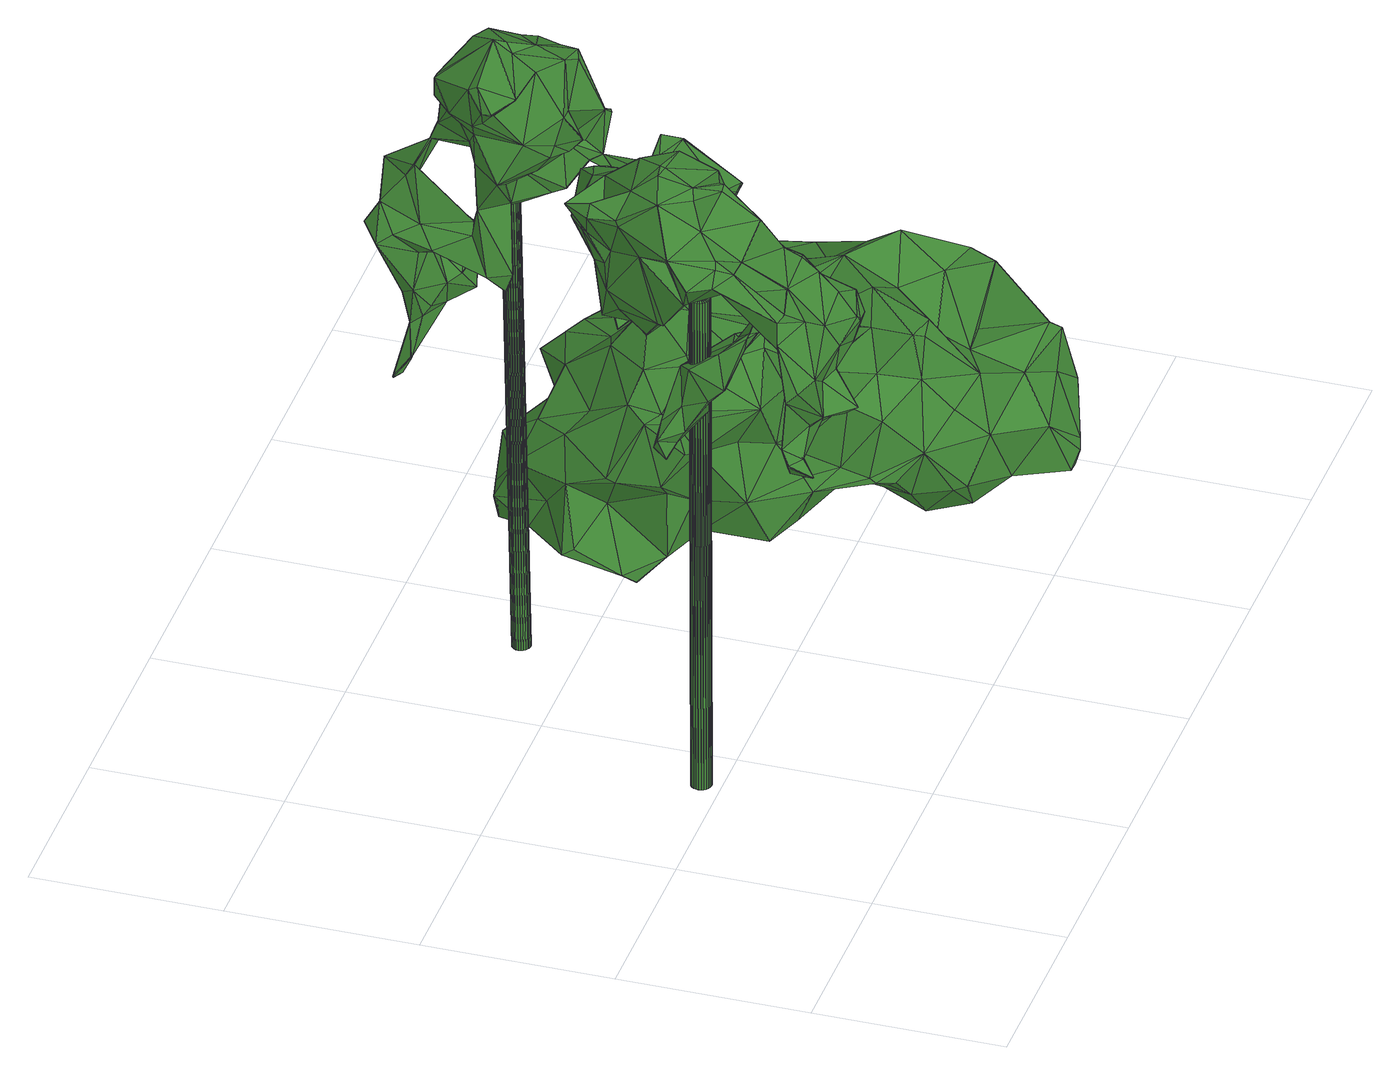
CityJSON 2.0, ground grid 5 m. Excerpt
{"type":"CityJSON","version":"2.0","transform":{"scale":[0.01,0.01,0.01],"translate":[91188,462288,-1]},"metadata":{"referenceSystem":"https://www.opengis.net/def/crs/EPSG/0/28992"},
"CityObjects":{
"tree1":{"type":"SolitaryVegetationObject","attributes":{"gtid":146,"crown_width_m":6.71,"crown_median_z":13.61,"trunk_H_m":14.35,"trunk_DBH_m":0.524,"trunk_radius_m":0.262,"trunk_base_height_m":-0.74,"original_gtid":"150"},"geometry":[{"type":"Solid","lod":"3","boundaries":[[[[0,1,2]],[[3,0,2]],[[4,5,6]],[[7,8,9]],[[10,11,12]],[[13,14,15]],[[13,15,16]],[[17,18,19]],[[20,21,22]],[[23,24,25]],[[26,24,23]],[[27,28,29]],[[9,30,31]],[[20,31,30]],[[32,33,34]],[[35,36,37]],[[38,39,40]],[[41,42,43]],[[28,27,44]],[[7,30,45]],[[46,47,48]],[[49,50,51]],[[52,53,54]],[[55,56,57]],[[58,59,60]],[[58,61,59]],[[62,63,64]],[[65,37,36]],[[66,67,68]],[[69,70,71]],[[72,73,25]],[[74,75,76]],[[77,78,79]],[[77,79,80]],[[54,81,57]],[[60,62,82]],[[65,83,37]],[[46,48,84]],[[31,85,7]],[[86,85,31]],[[87,88,89]],[[87,17,19]],[[90,91,38]],[[92,93,94]],[[95,94,93]],[[96,97,50]],[[98,99,100]],[[39,101,40]],[[102,103,104]],[[105,104,103]],[[106,5,4]],[[106,4,107]],[[108,109,110]],[[54,53,81]],[[111,112,80]],[[113,114,115]],[[104,105,116]],[[117,118,51]],[[56,119,120]],[[68,121,122]],[[57,81,55]],[[17,123,18]],[[124,18,123]],[[67,125,26]],[[126,125,67]],[[100,127,128]],[[129,130,131]],[[132,122,133]],[[48,134,84]],[[86,135,131]],[[129,131,135]],[[44,136,28]],[[137,138,10]],[[139,138,137]],[[62,94,140]],[[141,124,123]],[[22,21,45]],[[123,142,143]],[[102,116,122]],[[144,45,9]],[[68,145,66]],[[128,146,100]],[[63,147,148]],[[149,135,150]],[[22,119,151]],[[22,152,119]],[[119,153,120]],[[124,141,135]],[[149,124,135]],[[38,154,90]],[[38,155,154]],[[16,156,47]],[[144,157,59]],[[45,144,59]],[[138,158,131]],[[159,103,160]],[[23,125,74]],[[110,161,42]],[[162,163,64]],[[164,26,125]],[[117,51,50]],[[57,56,120]],[[7,9,31]],[[0,165,166]],[[167,70,69]],[[168,169,126]],[[168,126,170]],[[143,94,95]],[[66,145,171]],[[143,140,94]],[[101,9,8]],[[101,8,172]],[[50,97,117]],[[150,20,173]],[[86,20,150]],[[31,20,86]],[[174,66,175]],[[173,20,176]],[[177,178,179]],[[180,181,132]],[[159,182,103]],[[169,125,126]],[[129,95,130]],[[80,159,160]],[[183,107,184]],[[18,124,149]],[[185,186,187]],[[188,189,168]],[[50,1,96]],[[190,191,183]],[[184,4,6]],[[192,193,82]],[[54,57,120]],[[42,161,43]],[[76,75,194]],[[195,164,23]],[[101,144,9]],[[176,56,196]],[[197,198,5]],[[56,176,199]],[[200,201,82]],[[67,76,121]],[[67,121,68]],[[153,88,70]],[[172,8,139]],[[66,72,175]],[[149,19,18]],[[133,122,76]],[[74,202,46]],[[21,20,30]],[[34,203,35]],[[34,35,204]],[[205,194,75]],[[0,96,1]],[[185,187,206]],[[181,102,207]],[[181,207,132]],[[208,209,120]],[[200,82,193]],[[150,135,86]],[[83,210,180]],[[177,179,201]],[[10,138,211]],[[139,8,7]],[[44,27,29]],[[212,213,214]],[[187,77,206]],[[215,80,112]],[[215,206,77]],[[131,211,138]],[[152,89,88]],[[45,30,9]],[[29,168,170]],[[29,28,168]],[[52,54,120]],[[23,74,76]],[[166,216,0]],[[49,2,1]],[[50,49,1]],[[133,76,194]],[[84,180,132]],[[68,116,185]],[[122,116,68]],[[180,210,181]],[[88,153,152]],[[153,119,152]],[[49,113,2]],[[59,61,45]],[[61,22,45]],[[216,212,0]],[[157,217,218]],[[219,115,220]],[[72,24,26]],[[25,24,72]],[[32,204,190]],[[144,101,221]],[[10,92,11]],[[152,140,143]],[[222,113,115]],[[56,199,119]],[[148,223,84]],[[224,160,66]],[[204,35,217]],[[213,212,216]],[[4,184,107]],[[205,74,194]],[[132,133,84]],[[51,118,49]],[[113,49,118]],[[152,225,140]],[[226,196,52]],[[137,10,12]],[[168,189,46]],[[137,172,139]],[[137,38,172]],[[55,53,56]],[[52,56,53]],[[55,81,53]],[[227,64,63]],[[127,228,198]],[[108,203,109]],[[14,229,98]],[[185,230,186]],[[231,200,193]],[[176,196,226]],[[227,162,64]],[[228,100,99]],[[182,230,185]],[[84,133,74]],[[141,129,135]],[[43,232,136]],[[233,234,175]],[[233,175,72]],[[160,111,80]],[[224,111,160]],[[68,185,215]],[[43,44,73]],[[43,73,41]],[[177,235,214]],[[226,173,176]],[[123,17,236]],[[162,156,16]],[[226,237,150]],[[142,123,236]],[[58,82,152]],[[201,152,82]],[[201,231,177]],[[69,226,167]],[[12,154,155]],[[238,42,41]],[[26,233,72]],[[206,215,185]],[[194,74,133]],[[138,7,45]],[[139,7,138]],[[197,5,106]],[[74,205,75]],[[100,239,98]],[[48,227,134]],[[229,13,240]],[[176,20,199]],[[221,204,157]],[[52,120,209]],[[173,226,150]],[[89,236,87]],[[142,236,89]],[[17,87,236]],[[28,198,168]],[[87,70,88]],[[113,118,114]],[[15,63,241]],[[177,242,219]],[[208,226,209]],[[41,103,102]],[[73,103,41]],[[227,63,148]],[[134,227,148]],[[229,240,99]],[[107,191,243]],[[152,22,61]],[[149,71,19]],[[174,175,234]],[[221,39,244]],[[221,244,190]],[[190,183,161]],[[152,201,179]],[[219,245,235]],[[64,94,62]],[[182,185,116]],[[102,210,238]],[[238,41,102]],[[181,210,102]],[[187,78,77]],[[215,77,80]],[[15,14,163]],[[152,61,58]],[[195,23,73]],[[161,32,190]],[[204,217,157]],[[29,170,195]],[[29,195,44]],[[66,160,72]],[[230,182,159]],[[220,115,114]],[[83,65,210]],[[108,210,65]],[[246,96,0]],[[215,171,68]],[[234,67,174]],[[3,165,0]],[[234,126,67]],[[26,126,234]],[[84,74,46]],[[216,247,213]],[[134,148,84]],[[177,231,242]],[[165,242,231]],[[147,63,15]],[[132,207,122]],[[102,122,207]],[[78,187,186]],[[79,186,230]],[[79,78,186]],[[127,100,228]],[[228,240,248]],[[99,240,228]],[[221,157,144]],[[60,82,58]],[[180,148,147]],[[14,98,239]],[[241,163,162]],[[87,71,70]],[[143,249,123]],[[95,249,143]],[[171,145,68]],[[131,85,86]],[[20,151,199]],[[151,20,22]],[[201,200,231]],[[119,199,151]],[[192,178,193]],[[165,231,193]],[[193,166,165]],[[117,97,118]],[[188,46,189]],[[180,223,148]],[[66,171,224]],[[111,224,171]],[[247,216,178]],[[179,178,192]],[[47,248,16]],[[99,98,229]],[[154,250,239]],[[239,250,11]],[[226,69,237]],[[16,248,13]],[[47,156,48]],[[248,47,46]],[[220,245,219]],[[214,235,245]],[[174,67,66]],[[6,198,28]],[[6,5,198]],[[106,91,197]],[[197,91,198]],[[198,91,127]],[[128,127,91]],[[107,243,106]],[[241,16,15]],[[218,37,147]],[[83,180,147]],[[83,147,37]],[[84,223,180]],[[37,218,217]],[[211,92,10]],[[147,15,218]],[[130,211,131]],[[150,237,149]],[[203,36,35]],[[161,110,32]],[[52,209,226]],[[179,225,152]],[[89,152,143]],[[89,143,142]],[[195,73,44]],[[108,36,203]],[[214,178,177]],[[39,221,101]],[[65,36,108]],[[184,136,232]],[[183,232,161]],[[183,184,232]],[[182,116,105]],[[12,11,154]],[[128,91,90]],[[106,243,91]],[[38,91,243]],[[102,104,116]],[[166,193,178]],[[248,240,13]],[[219,235,177]],[[229,14,13]],[[218,15,59]],[[59,15,60]],[[118,97,96]],[[220,251,0]],[[246,0,251]],[[246,251,96]],[[52,196,56]],[[79,159,80]],[[230,159,79]],[[210,108,238]],[[238,108,42]],[[108,110,42]],[[21,30,7]],[[21,7,85]],[[82,62,192]],[[192,62,140]],[[122,121,76]],[[101,172,40]],[[38,40,172]],[[190,204,221]],[[44,43,136]],[[184,6,136]],[[161,232,43]],[[28,136,6]],[[46,202,168]],[[169,168,202]],[[190,244,39]],[[11,250,154]],[[140,225,192]],[[59,157,218]],[[95,129,249]],[[227,48,162]],[[242,165,3]],[[107,183,191]],[[32,34,204]],[[241,162,16]],[[129,141,249]],[[69,71,237]],[[149,237,71]],[[123,249,141]],[[198,188,168]],[[198,228,188]],[[46,188,248]],[[228,248,188]],[[21,85,158]],[[131,158,85]],[[15,163,60]],[[60,163,62]],[[63,163,241]],[[63,62,163]],[[138,45,158]],[[21,158,45]],[[14,64,163]],[[243,191,38]],[[39,191,190]],[[38,191,39]],[[137,155,38]],[[146,239,100]],[[12,155,137]],[[216,166,178]],[[213,178,214]],[[213,247,178]],[[105,103,182]],[[19,71,87]],[[160,103,72]],[[73,72,103]],[[167,226,208]],[[26,234,233]],[[23,25,73]],[[95,93,130]],[[130,93,211]],[[37,217,35]],[[120,252,208]],[[167,208,252]],[[120,153,252]],[[211,93,92]],[[92,94,64]],[[26,164,126]],[[195,170,164]],[[170,126,164]],[[70,252,153]],[[167,252,70]],[[14,253,64]],[[239,253,14]],[[64,253,92]],[[11,92,253]],[[11,253,239]],[[90,146,128]],[[154,146,90]],[[146,154,239]],[[26,23,76]],[[76,67,26]],[[164,125,23]],[[74,125,202]],[[169,202,125]],[[192,225,179]],[[171,215,112]],[[171,112,111]],[[214,245,212]],[[212,245,0]],[[220,0,245]],[[114,251,220]],[[242,115,219]],[[242,222,115]],[[118,251,114]],[[118,96,251]],[[3,222,242]],[[113,222,2]],[[2,222,3]],[[203,34,33]],[[109,203,33]],[[109,33,110]],[[32,110,33]],[[162,48,156]],[[254,255,256]],[[254,256,257]],[[257,256,258]],[[257,258,259]],[[256,255,260]],[[256,260,258]],[[258,260,261]],[[258,261,259]],[[260,255,262]],[[260,262,261]],[[261,262,263]],[[261,263,259]],[[262,255,264]],[[262,264,263]],[[263,264,265]],[[263,265,259]],[[264,255,266]],[[264,266,265]],[[265,266,267]],[[265,267,259]],[[266,255,268]],[[266,268,267]],[[267,268,269]],[[267,269,259]],[[268,255,270]],[[268,270,269]],[[269,270,271]],[[269,271,259]],[[270,255,272]],[[270,272,271]],[[271,272,273]],[[271,273,259]],[[272,255,274]],[[272,274,273]],[[273,274,275]],[[273,275,259]],[[274,255,276]],[[274,276,275]],[[275,276,277]],[[275,277,259]],[[276,255,278]],[[276,278,277]],[[277,278,279]],[[277,279,259]],[[278,255,280]],[[278,280,279]],[[279,280,281]],[[279,281,259]],[[280,255,282]],[[280,282,281]],[[281,282,283]],[[281,283,259]],[[282,255,284]],[[282,284,283]],[[283,284,285]],[[283,285,259]],[[284,255,286]],[[284,286,285]],[[285,286,287]],[[285,287,259]],[[286,255,288]],[[286,288,287]],[[287,288,289]],[[287,289,259]],[[288,255,290]],[[288,290,289]],[[289,290,291]],[[289,291,259]],[[290,255,292]],[[290,292,291]],[[291,292,293]],[[291,293,259]],[[292,255,294]],[[292,294,293]],[[293,294,295]],[[293,295,259]],[[294,255,296]],[[294,296,295]],[[295,296,297]],[[295,297,259]],[[296,255,298]],[[296,298,297]],[[297,298,299]],[[297,299,259]],[[298,255,300]],[[298,300,299]],[[299,300,301]],[[299,301,259]],[[300,255,302]],[[300,302,301]],[[301,302,303]],[[301,303,259]],[[302,255,254]],[[302,254,303]],[[303,254,257]],[[303,257,259]]]]}]},
"tree2":{"type":"SolitaryVegetationObject","attributes":{"gtid":123,"crown_width_m":6.16,"crown_median_z":13.53,"trunk_H_m":14.28,"trunk_DBH_m":0.475,"trunk_radius_m":0.238,"trunk_base_height_m":-0.75,"original_gtid":"127"},"geometry":[{"type":"Solid","lod":"3","boundaries":[[[[304,305,306]],[[307,308,309]],[[310,311,312]],[[305,304,313]],[[314,315,316]],[[317,306,305]],[[318,319,320]],[[304,306,313]],[[321,322,323]],[[324,325,326]],[[327,328,329]],[[330,331,332]],[[333,334,335]],[[336,337,338]],[[339,340,341]],[[332,342,343]],[[321,338,337]],[[344,345,320]],[[320,346,344]],[[310,347,348]],[[349,350,351]],[[352,353,339]],[[354,355,356]],[[345,355,354]],[[353,357,358]],[[353,358,339]],[[359,360,361]],[[362,363,364]],[[342,365,366]],[[342,366,333]],[[334,308,307]],[[363,367,368]],[[369,370,371]],[[359,372,360]],[[334,307,373]],[[374,375,322]],[[374,322,376]],[[369,377,378]],[[379,349,356]],[[334,380,381]],[[382,369,383]],[[384,336,338]],[[385,316,315]],[[385,315,386]],[[380,352,387]],[[341,387,352]],[[388,307,309]],[[357,389,390]],[[353,389,357]],[[391,327,392]],[[393,314,394]],[[395,396,397]],[[323,384,338]],[[323,338,321]],[[341,352,339]],[[309,398,388]],[[372,359,308]],[[399,400,401]],[[388,400,399]],[[364,402,403]],[[354,356,326]],[[394,404,403]],[[330,362,331]],[[405,406,407]],[[408,335,409]],[[410,411,412]],[[372,413,387]],[[414,415,416]],[[417,415,414]],[[329,328,393]],[[418,419,420]],[[323,322,418]],[[375,418,322]],[[337,376,321]],[[336,384,421]],[[324,422,325]],[[423,325,422]],[[418,420,323]],[[424,425,426]],[[418,375,419]],[[427,426,425]],[[305,428,317]],[[429,419,375]],[[321,376,322]],[[330,367,362]],[[350,422,316]],[[406,396,430]],[[431,412,432]],[[431,432,433]],[[365,332,331]],[[377,434,435]],[[343,368,436]],[[437,361,400]],[[438,380,413]],[[438,413,317]],[[439,440,441]],[[442,318,320]],[[352,366,443]],[[365,443,366]],[[349,351,316]],[[444,383,371]],[[420,419,429]],[[433,432,445]],[[364,446,434]],[[434,446,435]],[[357,447,448]],[[330,332,367]],[[449,450,373]],[[434,397,410]],[[378,370,369]],[[340,401,360]],[[356,355,379]],[[365,331,431]],[[326,349,324]],[[331,362,412]],[[316,385,451]],[[387,341,372]],[[360,372,341]],[[326,442,354]],[[320,319,346]],[[452,453,329]],[[370,378,454]],[[390,389,445]],[[342,332,365]],[[452,406,390]],[[434,410,412]],[[452,445,455]],[[427,456,457]],[[343,458,459]],[[422,324,349]],[[422,349,316]],[[459,363,368]],[[354,442,345]],[[457,460,461]],[[305,313,372]],[[371,454,444]],[[445,389,433]],[[373,450,409]],[[355,462,439]],[[421,463,464]],[[424,464,463]],[[425,424,463]],[[425,463,427]],[[350,451,457]],[[462,465,439]],[[460,457,456]],[[367,363,362]],[[393,394,403]],[[343,436,332]],[[411,432,412]],[[328,314,393]],[[465,462,466]],[[348,467,468]],[[348,468,420]],[[332,436,367]],[[459,368,343]],[[427,457,426]],[[469,351,350]],[[362,364,412]],[[434,412,364]],[[470,461,435]],[[471,430,395]],[[407,406,430]],[[467,460,456]],[[426,457,386]],[[385,386,457]],[[386,315,328]],[[423,414,472]],[[427,467,456]],[[452,396,406]],[[376,337,397]],[[470,403,404]],[[395,397,337]],[[326,473,442]],[[345,442,320]],[[390,406,357]],[[382,383,347]],[[382,377,369]],[[375,374,474]],[[375,474,429]],[[350,440,422]],[[395,430,396]],[[377,382,310]],[[356,349,326]],[[341,340,360]],[[334,333,380]],[[309,308,359]],[[409,450,408]],[[373,307,449]],[[460,454,378]],[[388,399,449]],[[388,449,307]],[[453,392,329]],[[427,463,467]],[[376,397,374]],[[461,460,435]],[[391,475,327]],[[386,327,475]],[[377,435,378]],[[381,308,334]],[[329,392,327]],[[381,380,438]],[[346,319,416]],[[416,319,476]],[[413,380,387]],[[412,431,331]],[[350,316,451]],[[355,344,462]],[[405,357,406]],[[407,392,405]],[[357,405,447]],[[466,462,344]],[[465,440,439]],[[444,454,460]],[[310,348,311]],[[460,378,435]],[[433,389,353]],[[399,401,408]],[[391,477,475]],[[464,475,477]],[[369,371,383]],[[339,358,340]],[[396,452,329]],[[410,396,329]],[[470,404,461]],[[474,312,429]],[[411,410,329]],[[358,478,479]],[[464,480,475]],[[475,480,426]],[[352,443,353]],[[390,445,452]],[[475,426,386]],[[410,397,396]],[[457,481,350]],[[422,440,482]],[[348,347,467]],[[467,347,460]],[[444,460,347]],[[481,457,461]],[[350,441,440]],[[404,469,461]],[[424,426,480]],[[310,312,474]],[[438,428,308]],[[438,308,381]],[[464,424,480]],[[457,451,385]],[[357,448,358]],[[336,477,392]],[[323,468,483]],[[323,420,468]],[[317,428,438]],[[328,315,314]],[[458,432,402]],[[416,415,344]],[[416,344,346]],[[382,347,310]],[[461,469,350]],[[439,441,355]],[[355,441,379]],[[350,481,461]],[[459,458,402]],[[349,441,350]],[[379,441,349]],[[364,403,470]],[[347,383,444]],[[413,484,317]],[[468,463,483]],[[384,323,483]],[[372,428,305]],[[308,428,372]],[[306,484,313]],[[365,433,443]],[[318,473,485]],[[443,433,353]],[[463,421,483]],[[384,483,421]],[[433,365,431]],[[318,442,473]],[[342,458,343]],[[367,436,368]],[[455,432,458]],[[445,432,455]],[[478,455,458]],[[361,437,359]],[[447,358,448]],[[405,358,447]],[[358,405,455]],[[358,455,478]],[[466,344,415]],[[399,408,449]],[[317,484,306]],[[449,408,450]],[[392,477,391]],[[421,464,477]],[[421,477,336]],[[468,467,463]],[[455,453,452]],[[405,392,453]],[[455,405,453]],[[393,402,329]],[[403,402,393]],[[434,310,397]],[[374,397,310]],[[474,374,310]],[[377,310,434]],[[432,411,402]],[[470,435,446]],[[470,446,364]],[[337,336,471]],[[337,471,395]],[[416,476,486]],[[420,487,348]],[[408,401,335]],[[318,485,476]],[[386,328,327]],[[373,409,335]],[[472,488,325]],[[344,355,345]],[[486,485,488]],[[486,488,472]],[[309,359,398]],[[466,489,465]],[[417,489,466]],[[476,319,318]],[[348,487,311]],[[311,487,312]],[[429,487,420]],[[312,487,429]],[[380,366,352]],[[380,333,366]],[[423,472,325]],[[325,490,473]],[[485,473,490]],[[485,490,488]],[[488,490,325]],[[476,485,486]],[[372,484,413]],[[313,484,372]],[[334,373,335]],[[371,370,454]],[[472,414,486]],[[414,416,486]],[[336,430,471]],[[392,430,336]],[[407,430,392]],[[417,491,489]],[[422,482,491]],[[423,422,491]],[[423,491,417]],[[414,423,417]],[[465,489,440]],[[440,489,482]],[[482,489,491]],[[329,402,411]],[[417,466,415]],[[459,402,363]],[[364,363,402]],[[314,316,351]],[[314,351,394]],[[404,394,351]],[[404,351,469]],[[340,479,401]],[[358,479,340]],[[478,458,479]],[[401,479,335]],[[333,479,342]],[[335,479,333]],[[342,479,458]],[[437,400,388]],[[401,361,360]],[[437,388,398]],[[437,398,359]],[[401,400,361]],[[326,325,473]],[[492,493,494]],[[492,494,495]],[[495,494,496]],[[495,496,497]],[[494,493,498]],[[494,498,496]],[[496,498,499]],[[496,499,497]],[[498,493,500]],[[498,500,499]],[[499,500,501]],[[499,501,497]],[[500,493,502]],[[500,502,501]],[[501,502,503]],[[501,503,497]],[[502,493,504]],[[502,504,503]],[[503,504,505]],[[503,505,497]],[[504,493,506]],[[504,506,505]],[[505,506,507]],[[505,507,497]],[[506,493,508]],[[506,508,507]],[[507,508,509]],[[507,509,497]],[[508,493,510]],[[508,510,509]],[[509,510,511]],[[509,511,497]],[[510,493,512]],[[510,512,511]],[[511,512,513]],[[511,513,497]],[[512,493,514]],[[512,514,513]],[[513,514,515]],[[513,515,497]],[[514,493,516]],[[514,516,515]],[[515,516,517]],[[515,517,497]],[[516,493,518]],[[516,518,517]],[[517,518,519]],[[517,519,497]],[[518,493,520]],[[518,520,519]],[[519,520,521]],[[519,521,497]],[[520,493,522]],[[520,522,521]],[[521,522,523]],[[521,523,497]],[[522,493,524]],[[522,524,523]],[[523,524,525]],[[523,525,497]],[[524,493,526]],[[524,526,525]],[[525,526,527]],[[525,527,497]],[[526,493,528]],[[526,528,527]],[[527,528,529]],[[527,529,497]],[[528,493,530]],[[528,530,529]],[[529,530,531]],[[529,531,497]],[[530,493,532]],[[530,532,531]],[[531,532,533]],[[531,533,497]],[[532,493,534]],[[532,534,533]],[[533,534,535]],[[533,535,497]],[[534,493,536]],[[534,536,535]],[[535,536,537]],[[535,537,497]],[[536,493,538]],[[536,538,537]],[[537,538,539]],[[537,539,497]],[[538,493,540]],[[538,540,539]],[[539,540,541]],[[539,541,497]],[[540,493,492]],[[540,492,541]],[[541,492,495]],[[541,495,497]]]]}]},
"tree3":{"type":"SolitaryVegetationObject","attributes":{"gtid":290,"crown_width_m":10.65,"crown_median_z":2.3,"trunk_H_m":3.02,"trunk_DBH_m":0.292,"trunk_radius_m":0.146,"trunk_base_height_m":-0.72,"original_gtid":"295"},"geometry":[{"type":"Solid","lod":"3","boundaries":[[[[542,543,544]],[[545,546,547]],[[548,549,550]],[[551,552,553]],[[554,555,556]],[[557,558,559]],[[560,561,562]],[[563,564,565]],[[566,567,568]],[[569,570,571]],[[572,573,571]],[[544,574,575]],[[557,559,576]],[[577,578,579]],[[572,580,581]],[[582,583,584]],[[582,584,585]],[[586,587,588]],[[566,589,567]],[[590,591,592]],[[593,585,546]],[[594,580,595]],[[596,551,597]],[[598,599,600]],[[599,601,602]],[[603,604,605]],[[606,607,600]],[[608,560,609]],[[610,611,612]],[[613,614,615]],[[616,617,618]],[[619,620,603]],[[621,622,623]],[[624,623,622]],[[623,549,548]],[[602,625,606]],[[596,626,627]],[[597,626,596]],[[565,564,628]],[[548,621,623]],[[629,630,631]],[[613,632,633]],[[634,635,636]],[[594,595,637]],[[628,550,565]],[[549,565,550]],[[638,639,640]],[[641,545,642]],[[643,554,556]],[[644,636,645]],[[591,590,561]],[[646,647,648]],[[582,649,583]],[[600,609,598]],[[563,598,609]],[[650,554,651]],[[652,596,653]],[[561,560,608]],[[654,655,623]],[[656,657,658]],[[609,600,659]],[[609,659,608]],[[614,660,661]],[[662,648,647]],[[579,578,663]],[[591,578,592]],[[577,592,578]],[[556,621,643]],[[555,621,556]],[[664,665,666]],[[667,668,669]],[[670,669,668]],[[671,638,672]],[[567,673,568]],[[674,675,646]],[[633,614,613]],[[671,672,657]],[[667,676,668]],[[677,678,679]],[[623,655,549]],[[680,681,682]],[[652,552,551]],[[683,552,652]],[[638,671,684]],[[685,686,641]],[[595,580,572]],[[629,580,594]],[[634,542,544]],[[634,544,575]],[[670,568,687]],[[688,576,559]],[[567,683,689]],[[639,642,640]],[[653,690,691]],[[692,693,632]],[[561,608,591]],[[694,695,696]],[[624,692,697]],[[572,668,698]],[[677,679,699]],[[671,656,700]],[[680,701,702]],[[638,640,672]],[[608,659,578]],[[600,607,659]],[[624,697,654]],[[663,659,607]],[[562,561,590]],[[562,590,618]],[[621,703,643]],[[548,703,621]],[[663,607,579]],[[548,550,703]],[[608,578,591]],[[677,570,678]],[[704,570,677]],[[696,577,694]],[[578,659,663]],[[553,684,705]],[[645,636,635]],[[706,707,708]],[[563,709,598]],[[597,551,710]],[[597,710,705]],[[711,640,674]],[[588,690,586]],[[705,710,553]],[[551,553,710]],[[594,712,629]],[[713,629,712]],[[714,660,633]],[[653,691,652]],[[652,551,596]],[[631,688,629]],[[644,645,651]],[[634,715,542]],[[680,612,611]],[[654,716,709]],[[645,666,651]],[[645,664,666]],[[542,717,543]],[[718,695,719]],[[694,719,695]],[[720,657,672]],[[721,660,722]],[[572,698,573]],[[588,676,667]],[[640,720,672]],[[640,711,720]],[[723,649,582]],[[675,674,640]],[[724,675,640]],[[725,726,693]],[[654,623,624]],[[629,713,630]],[[590,696,616]],[[590,616,618]],[[650,727,554]],[[728,729,730]],[[653,596,731]],[[596,627,731]],[[657,656,671]],[[731,586,653]],[[653,586,690]],[[711,732,720]],[[733,575,574]],[[600,599,602]],[[600,602,606]],[[606,625,607]],[[579,607,625]],[[554,727,555]],[[569,571,678]],[[734,678,571]],[[634,735,715]],[[583,649,616]],[[617,616,649]],[[577,579,694]],[[736,737,738]],[[619,574,618]],[[739,706,627]],[[721,648,662]],[[560,543,717]],[[717,542,715]],[[605,713,740]],[[577,696,590]],[[577,590,592]],[[662,647,718]],[[646,721,722]],[[741,742,743]],[[683,567,728]],[[589,728,567]],[[674,732,711]],[[579,719,694]],[[718,547,695]],[[585,695,547]],[[630,744,631]],[[605,744,630]],[[644,651,554]],[[571,704,637]],[[745,704,742]],[[704,677,742]],[[667,669,687]],[[746,700,658]],[[656,658,700]],[[595,572,571]],[[595,571,637]],[[615,614,747]],[[673,690,588]],[[616,696,583]],[[670,558,557]],[[546,685,593]],[[748,720,681]],[[748,681,680]],[[709,655,654]],[[633,726,749]],[[750,628,735]],[[750,550,628]],[[712,664,645]],[[637,745,665]],[[712,637,664]],[[712,594,637]],[[637,665,664]],[[751,752,558]],[[751,558,670]],[[753,723,582]],[[735,634,636]],[[735,636,644]],[[733,574,619]],[[725,754,743]],[[566,755,756]],[[566,756,589]],[[569,678,570]],[[637,704,745]],[[745,742,741]],[[658,757,746]],[[670,557,758]],[[670,758,568]],[[743,754,745]],[[670,687,669]],[[646,722,682]],[[739,757,759]],[[759,757,658]],[[603,733,619]],[[685,546,686]],[[722,702,701]],[[633,693,726]],[[633,660,614]],[[681,720,732]],[[627,587,731]],[[588,587,676]],[[708,587,627]],[[648,721,646]],[[745,754,666]],[[682,701,680]],[[722,701,682]],[[560,574,543]],[[562,574,560]],[[737,760,761]],[[652,689,683]],[[545,640,642]],[[618,574,562]],[[633,749,714]],[[714,702,722]],[[736,760,737]],[[762,736,557]],[[566,568,763]],[[764,761,760]],[[691,690,689]],[[691,689,652]],[[703,550,765]],[[643,765,554]],[[567,689,673]],[[703,765,643]],[[766,679,734]],[[615,747,613]],[[673,687,568]],[[555,622,621]],[[635,740,713]],[[543,574,544]],[[725,743,726]],[[721,661,660]],[[766,767,699]],[[750,735,644]],[[619,618,620]],[[624,622,650]],[[614,601,768]],[[762,760,736]],[[738,557,736]],[[557,738,758]],[[699,748,680]],[[581,558,752]],[[688,558,581]],[[557,576,769]],[[614,768,747]],[[673,689,690]],[[557,769,762]],[[641,686,545]],[[545,724,640]],[[746,757,626]],[[618,649,761]],[[618,617,649]],[[674,681,732]],[[770,658,657]],[[770,759,658]],[[709,599,598]],[[748,699,767]],[[565,709,563]],[[716,747,768]],[[667,687,673]],[[580,629,688]],[[686,546,545]],[[603,740,733]],[[622,555,727]],[[622,727,650]],[[605,630,713]],[[714,610,612]],[[635,575,740]],[[733,740,575]],[[751,670,752]],[[771,685,772]],[[771,772,756]],[[730,756,772]],[[605,740,603]],[[713,712,635]],[[720,748,657]],[[631,576,688]],[[575,635,634]],[[645,635,712]],[[666,665,745]],[[764,605,604]],[[605,764,744]],[[604,618,761]],[[604,761,764]],[[633,632,693]],[[709,768,599]],[[716,768,709]],[[683,728,773]],[[639,773,641]],[[730,641,773]],[[639,553,773]],[[584,695,585]],[[583,695,584]],[[583,696,695]],[[730,773,728]],[[731,587,586]],[[589,730,729]],[[589,729,728]],[[725,693,754]],[[693,650,754]],[[641,772,685]],[[770,767,766]],[[716,654,747]],[[749,610,714]],[[770,657,748]],[[770,748,767]],[[624,693,692]],[[650,693,624]],[[677,699,742]],[[604,603,620]],[[604,620,618]],[[734,770,766]],[[726,743,610]],[[726,610,749]],[[661,602,601]],[[661,601,614]],[[718,647,724]],[[699,680,742]],[[571,570,704]],[[668,752,670]],[[774,579,625]],[[774,625,721]],[[612,702,714]],[[639,638,684]],[[639,684,553]],[[564,563,775]],[[675,647,646]],[[724,647,675]],[[662,579,774]],[[662,774,721]],[[678,734,679]],[[564,717,735]],[[564,735,628]],[[609,560,775]],[[755,738,737]],[[762,764,760]],[[744,764,762]],[[654,697,692]],[[585,547,546]],[[768,601,599]],[[641,642,639]],[[632,747,692]],[[654,692,747]],[[773,553,552]],[[773,552,683]],[[744,762,769]],[[626,757,627]],[[739,627,757]],[[646,681,674]],[[682,681,646]],[[717,715,735]],[[564,775,717]],[[717,775,560]],[[739,759,706]],[[737,771,755]],[[753,593,737]],[[761,649,723]],[[554,765,644]],[[753,737,723]],[[750,644,765]],[[559,558,688]],[[688,581,580]],[[743,611,610]],[[741,743,745]],[[680,611,742]],[[743,742,611]],[[714,722,660]],[[651,666,754]],[[651,754,650]],[[708,707,587]],[[631,769,576]],[[676,587,776]],[[776,587,777]],[[707,777,587]],[[626,684,746]],[[700,684,671]],[[746,684,700]],[[705,684,597]],[[626,597,684]],[[707,573,698]],[[581,668,572]],[[581,752,668]],[[585,753,582]],[[685,771,593]],[[755,771,756]],[[737,593,771]],[[579,662,719]],[[718,719,662]],[[680,702,612]],[[766,699,679]],[[563,609,775]],[[750,765,550]],[[706,778,573]],[[707,706,573]],[[734,778,770]],[[571,778,734]],[[573,778,571]],[[770,778,759]],[[759,778,706]],[[632,613,747]],[[730,589,756]],[[730,772,641]],[[585,593,753]],[[667,673,588]],[[706,708,627]],[[631,744,769]],[[709,565,655]],[[549,655,565]],[[776,698,676]],[[777,707,698]],[[776,777,698]],[[668,676,698]],[[758,763,568]],[[566,763,755]],[[625,602,661]],[[625,661,721]],[[755,763,738]],[[758,738,763]],[[737,761,723]],[[718,724,547]],[[545,547,724]],[[779,780,781]],[[779,781,782]],[[782,781,783]],[[782,783,784]],[[781,780,785]],[[781,785,783]],[[783,785,786]],[[783,786,784]],[[785,780,787]],[[785,787,786]],[[786,787,788]],[[786,788,784]],[[787,780,789]],[[787,789,788]],[[788,789,790]],[[788,790,784]],[[789,780,791]],[[789,791,790]],[[790,791,792]],[[790,792,784]],[[791,780,793]],[[791,793,792]],[[792,793,794]],[[792,794,784]],[[793,780,795]],[[793,795,794]],[[794,795,796]],[[794,796,784]],[[795,780,797]],[[795,797,796]],[[796,797,798]],[[796,798,784]],[[797,780,799]],[[797,799,798]],[[798,799,800]],[[798,800,784]],[[799,780,801]],[[799,801,800]],[[800,801,802]],[[800,802,784]],[[801,780,803]],[[801,803,802]],[[802,803,804]],[[802,804,784]],[[803,780,805]],[[803,805,804]],[[804,805,806]],[[804,806,784]],[[805,780,807]],[[805,807,806]],[[806,807,808]],[[806,808,784]],[[807,780,809]],[[807,809,808]],[[808,809,810]],[[808,810,784]],[[809,780,811]],[[809,811,810]],[[810,811,812]],[[810,812,784]],[[811,780,813]],[[811,813,812]],[[812,813,814]],[[812,814,784]],[[813,780,815]],[[813,815,814]],[[814,815,816]],[[814,816,784]],[[815,780,817]],[[815,817,816]],[[816,817,818]],[[816,818,784]],[[817,780,819]],[[817,819,818]],[[818,819,820]],[[818,820,784]],[[819,780,821]],[[819,821,820]],[[820,821,822]],[[820,822,784]],[[821,780,823]],[[821,823,822]],[[822,823,824]],[[822,824,784]],[[823,780,825]],[[823,825,824]],[[824,825,826]],[[824,826,784]],[[825,780,827]],[[825,827,826]],[[826,827,828]],[[826,828,784]],[[827,780,779]],[[827,779,828]],[[828,779,782]],[[828,782,784]]]]}]}
},
"vertices":[
[361,600,1256],[300,630,1128],[308,581,1174],[323,568,1274],[312,882,1706],[313,882,1708],[383,870,1658],[173,407,1683],[165,452,1692],[134,449,1656],[350,393,1733],[399,501,1784],[375,499,1780],[359,650,1618],[363,505,1699],[336,507,1595],[435,565,1554],[445,157,1449],[392,150,1459],[375,163,1409],[109,276,1540],[174,279,1588],[196,276,1444],[574,758,1515],[642,794,1388],[508,798,1456],[670,851,1426],[549,915,1652],[465,858,1697],[571,888,1650],[132,283,1591],[130,282,1593],[220,616,1466],[265,658,1398],[220,614,1464],[234,603,1463],[267,656,1398],[236,602,1464],[258,628,1788],[215,588,1658],[141,568,1709],[460,820,1431],[370,804,1358],[432,843,1475],[491,920,1549],[213,451,1590],[535,711,1583],[502,596,1540],[529,570,1552],[246,625,1102],[262,639,1072],[249,603,1052],[99,206,1227],[62,232,1225],[83,175,1190],[62,234,1223],[98,261,1245],[98,239,1180],[332,357,1518],[233,458,1584],[333,372,1531],[290,335,1556],[409,390,1492],[465,517,1554],[431,428,1649],[313,710,1440],[671,883,1401],[698,855,1437],[635,820,1354],[259,115,1296],[274,201,1348],[285,180,1380],[637,879,1386],[498,818,1457],[615,675,1483],[709,701,1430],[704,730,1412],[540,825,1239],[522,812,1216],[538,825,1240],[556,851,1270],[82,177,1189],[386,411,1432],[374,697,1500],[553,605,1523],[174,277,1590],[170,223,1583],[377,166,1408],[338,231,1409],[422,189,1459],[358,659,1804],[326,718,1769],[428,412,1657],[412,352,1622],[418,337,1584],[424,309,1600],[303,631,1127],[274,609,1070],[479,568,1750],[489,645,1763],[501,648,1788],[112,509,1649],[471,785,1422],[567,873,1331],[621,838,1350],[584,848,1308],[289,811,1737],[256,808,1715],[296,700,1408],[293,700,1410],[299,740,1435],[586,850,1306],[582,840,1292],[268,561,1127],[346,524,1146],[292,507,1210],[632,819,1355],[252,603,1050],[271,582,1092],[244,270,1334],[156,238,1224],[644,794,1385],[641,793,1386],[462,184,1498],[376,155,1480],[666,792,1574],[645,810,1580],[452,733,1781],[398,665,1806],[382,255,1588],[397,302,1610],[266,298,1603],[560,698,1480],[614,676,1480],[528,569,1549],[249,198,1525],[447,880,1546],[259,518,1731],[259,413,1663],[187,459,1704],[412,389,1492],[378,202,1541],[440,189,1466],[372,289,1560],[172,522,1574],[623,840,1349],[399,652,1802],[433,565,1551],[499,567,1542],[286,171,1448],[121,182,1451],[194,277,1442],[330,265,1446],[246,268,1332],[371,573,1777],[351,565,1754],[515,568,1550],[174,532,1567],[265,300,1602],[554,849,1272],[567,877,1330],[295,769,1488],[497,512,1577],[393,443,1634],[603,782,1563],[348,500,1317],[409,482,1315],[254,148,1274],[574,813,1656],[668,792,1577],[587,857,1646],[608,853,1331],[141,567,1711],[87,217,1423],[702,897,1435],[669,884,1403],[79,245,1396],[371,441,1325],[442,478,1313],[383,407,1379],[456,634,1512],[456,757,1438],[580,838,1293],[323,768,1584],[330,831,1623],[616,770,1227],[522,810,1218],[523,810,1216],[479,786,1602],[516,772,1585],[257,676,1627],[264,731,1700],[390,412,1432],[373,428,1377],[697,668,1441],[546,795,1596],[175,213,1277],[383,805,1676],[445,821,1717],[141,254,1398],[372,426,1377],[380,408,1380],[602,781,1565],[265,657,1395],[209,598,1471],[700,667,1442],[617,770,1224],[525,752,1475],[233,175,1276],[175,211,1275],[424,751,1429],[409,352,1623],[455,488,1309],[472,477,1306],[442,478,1309],[619,771,1226],[455,490,1312],[211,598,1473],[324,530,1583],[292,466,1254],[335,533,1260],[172,534,1568],[291,509,1212],[502,596,1536],[610,869,1348],[389,409,1432],[185,182,1300],[499,511,1576],[476,721,1751],[426,594,1736],[538,823,1241],[365,433,1364],[325,783,1544],[675,871,1422],[700,896,1436],[410,477,1314],[445,160,1448],[235,200,1370],[372,802,1357],[477,541,1767],[392,683,1682],[463,517,1558],[289,467,1255],[257,736,1722],[256,606,1625],[409,482,1312],[311,580,1173],[471,478,1309],[445,707,1595],[383,256,1585],[410,517,1779],[347,526,1147],[235,177,1276],[411,516,1776],[401,552,26],[375,552,26],[400,559,26],[393,554,1461],[392,561,1461],[367,554,1461],[398,565,26],[390,567,1461],[394,570,26],[386,572,1461],[388,575,26],[380,576,1461],[382,577,26],[374,579,1461],[375,578,26],[367,580,1461],[368,577,26],[360,579,1461],[362,575,26],[354,576,1461],[357,571,26],[349,572,1461],[352,565,26],[344,567,1461],[350,559,26],[342,561,1461],[349,552,26],[341,554,1461],[350,545,26],[342,547,1461],[352,539,26],[344,541,1461],[357,534,26],[349,535,1461],[362,529,26],[354,531,1461],[368,527,26],[360,529,1461],[375,526,26],[367,528,1461],[382,527,26],[374,528,1461],[388,529,26],[380,531,1461],[393,533,26],[385,535,1461],[398,539,26],[390,541,1461],[400,545,26],[392,547,1461],
[772,1461,784],[778,1440,799],[770,1462,786],[972,1312,952],[932,1375,923],[960,1376,919],[691,1105,1590],[696,1194,1647],[592,1156,1738],[772,1464,787],[896,1000,1439],[910,1014,1484],[910,969,1451],[773,1416,850],[733,630,1451],[735,631,1453],[725,669,1446],[669,1326,1758],[591,1216,1795],[748,1200,1847],[861,771,1405],[860,641,1453],[794,732,1397],[883,1200,1521],[910,1090,1498],[829,1185,1458],[680,1146,1160],[670,1192,1196],[725,1204,1158],[838,1388,1149],[893,1362,1005],[908,1390,1089],[813,1345,1690],[686,1331,1697],[701,1328,1751],[809,1548,1203],[861,1438,1129],[841,1467,1035],[814,1253,1169],[808,1237,1173],[798,760,1567],[721,686,1442],[737,659,1449],[751,1021,1650],[778,1100,1750],[827,815,1424],[907,968,1453],[894,998,1437],[757,1502,1177],[812,1509,1268],[732,733,1416],[737,805,1510],[735,768,1411],[885,1521,1351],[905,1475,1288],[956,1423,935],[889,1446,1010],[951,1417,950],[680,1129,1210],[684,1129,1210],[745,1153,1377],[745,1356,1195],[782,1400,1158],[682,1143,1160],[736,1194,1190],[664,979,1615],[698,970,1626],[669,947,1650],[815,1434,925],[927,1335,1017],[588,1204,1692],[535,1164,1770],[627,1274,1691],[662,1028,1587],[689,999,1592],[755,859,1462],[769,1411,1052],[838,1386,968],[683,1022,1611],[672,948,1652],[808,1269,1804],[963,966,1550],[978,1100,1532],[808,1451,1017],[1027,1369,957],[826,1448,1348],[818,1426,1387],[870,1242,1598],[894,1354,1488],[879,1082,1372],[859,1047,1367],[749,1295,1607],[730,1255,1547],[690,1232,1598],[989,1390,945],[1005,1311,1077],[953,1340,1047],[910,1393,1089],[804,1175,1326],[843,1078,1360],[857,1047,1369],[947,1443,1331],[845,1391,1456],[873,1382,1487],[1001,1310,1078],[951,1337,1048],[709,1235,1499],[732,1227,1377],[708,1228,1364],[812,1432,925],[860,600,1473],[819,736,1599],[829,639,1459],[822,736,1600],[584,1189,1813],[525,1135,1779],[607,1099,1780],[871,1250,1791],[918,734,1446],[860,643,1457],[958,1150,1732],[951,1092,1723],[965,1096,1700],[909,1033,1748],[777,1417,850],[523,1136,1776],[871,1379,1486],[782,1264,1233],[815,1270,1254],[796,1401,1233],[658,1161,1482],[692,1068,1524],[726,1202,1159],[988,1390,949],[820,1402,947],[754,816,1516],[813,812,1485],[757,859,1464],[726,668,1442],[771,1464,1204],[708,962,1634],[821,1423,1386],[673,1145,1479],[949,1446,1331],[932,1482,1325],[981,1312,1046],[974,1316,1048],[951,960,1551],[847,1388,1454],[890,1352,1488],[708,962,1631],[885,1437,1312],[879,1022,1740],[920,967,1576],[818,1268,1253],[795,1191,1272],[799,1024,1639],[870,1060,1499],[784,787,1564],[837,1118,1789],[937,1190,1741],[819,794,1603],[820,737,1602],[815,1036,1776],[767,1157,1801],[892,999,1439],[756,1134,1473],[775,1300,1641],[861,598,1471],[786,673,1437],[596,1181,1701],[894,1181,1627],[770,602,1457],[869,1245,1599],[825,1416,1250],[840,1389,1151],[958,1151,1728],[906,1013,1486],[805,769,1574],[771,1174,1830],[775,1419,851],[770,599,1455],[828,603,1465],[608,1100,1776],[828,602,1461],[821,792,1601],[830,639,1455],[821,743,1593],[849,1152,25],[825,1152,25],[848,1158,25],[831,1174,1454],[830,1181,1454],[807,1175,1453],[846,1164,25],[828,1186,1453],[842,1168,25],[824,1191,1453],[837,1172,25],[819,1195,1453],[832,1175,25],[814,1198,1453],[825,1176,25],[807,1199,1453],[819,1175,25],[801,1198,1453],[813,1173,25],[796,1196,1453],[809,1169,25],[791,1192,1453],[805,1164,25],[787,1187,1453],[802,1159,25],[784,1181,1453],[801,1152,25],[783,1175,1453],[802,1146,25],[784,1169,1453],[804,1140,25],[786,1163,1453],[808,1135,25],[790,1158,1453],[813,1132,25],[795,1155,1454],[818,1129,25],[801,1152,1454],[825,1128,25],[807,1151,1454],[831,1129,25],[813,1152,1454],[837,1131,26],[819,1154,1454],[842,1135,26],[824,1158,1454],[845,1140,25],[827,1163,1454],[848,1145,25],[830,1168,1454],
[1452,1233,528],[1388,1098,582],[1478,1194,555],[1466,329,558],[1463,349,688],[1399,422,599],[1166,1315,152],[1109,1310,249],[1142,1316,272],[1864,47,188],[1882,112,358],[1701,76,319],[1360,1247,145],[1266,1305,103],[1268,1308,105],[1950,750,567],[1951,780,484],[1955,791,501],[1221,1046,673],[1292,970,764],[1381,964,762],[1062,1115,499],[1134,1206,481],[1069,1243,387],[1888,334,674],[1944,261,472],[1965,445,529],[1765,673,245],[1645,837,313],[1770,715,179],[1944,765,146],[1866,643,151],[1443,1040,618],[1553,1143,561],[1901,915,571],[1226,719,705],[1140,819,710],[1131,635,624],[2002,805,280],[2015,773,284],[1472,657,652],[1407,689,692],[1453,537,604],[1483,463,674],[2047,282,203],[2038,356,224],[2068,358,268],[1855,260,670],[1306,873,755],[1158,833,726],[1195,801,726],[1585,490,722],[1868,944,235],[1922,875,162],[1998,122,149],[1815,45,142],[1019,995,422],[1019,972,413],[1019,898,598],[1073,858,370],[1049,865,402],[1619,1019,569],[1631,852,663],[1673,1014,555],[1050,805,509],[1050,827,596],[1116,931,692],[1055,951,623],[1238,858,210],[1401,821,225],[1290,688,322],[998,910,146],[1071,856,186],[996,911,148],[1410,730,695],[1506,802,697],[1513,889,764],[1485,987,596],[1560,875,673],[1240,1309,109],[1243,1201,132],[1140,1231,157],[1099,1143,143],[1068,775,510],[1844,240,117],[1946,288,116],[1152,1301,416],[1862,940,326],[1801,964,513],[1868,940,544],[1055,976,137],[1135,855,169],[1477,1191,504],[1582,1023,418],[1492,1058,381],[1730,898,132],[1500,221,244],[1569,186,358],[1396,300,392],[1596,219,514],[1506,257,458],[1250,1327,127],[1409,1213,279],[1513,1104,260],[1234,533,336],[1282,480,388],[1236,558,373],[1526,776,684],[1286,1113,141],[1412,1193,171],[1985,92,276],[2038,154,185],[1012,1107,179],[1126,1181,250],[1575,267,138],[1524,335,133],[1708,331,130],[1043,862,621],[1175,797,210],[1118,801,334],[1219,623,470],[1058,825,627],[1642,1073,141],[1640,1072,138],[1473,1073,182],[2005,505,288],[1975,677,296],[1971,508,300],[1949,574,496],[1563,229,153],[1478,250,240],[1959,337,358],[1300,393,346],[1293,407,363],[2009,528,221],[1526,811,200],[1631,646,296],[1573,623,248],[1401,621,186],[1394,492,285],[1251,579,232],[1908,107,472],[1654,157,188],[1561,339,672],[1497,329,665],[1959,490,472],[1923,839,417],[1968,202,393],[2068,199,254],[2053,169,242],[1076,1025,140],[1214,1007,163],[1285,675,698],[1376,559,595],[1345,690,711],[1071,1105,146],[1919,609,178],[1481,637,138],[1612,249,140],[1234,605,216],[1218,636,220],[1200,1326,148],[1687,817,137],[1736,31,176],[1900,514,144],[1986,530,115],[1986,364,251],[1040,1105,370],[1835,38,172],[1340,354,330],[1679,1021,293],[1714,1004,365],[1184,800,209],[1401,1283,500],[1016,1078,198],[1255,1173,570],[1272,457,578],[1324,631,568],[1424,342,245],[1148,676,331],[1178,627,208],[1527,725,650],[1307,380,525],[1353,1032,206],[1232,876,205],[1298,1235,131],[1879,130,501],[1820,294,486],[1726,286,488],[1991,283,122],[1363,381,304],[1564,1113,567],[1665,598,166],[1346,1223,420],[1851,689,591],[1701,599,720],[1862,589,659],[1852,378,224],[1610,1058,537],[1453,852,111],[1480,780,149],[1421,869,140],[1769,937,555],[1561,921,153],[1653,238,157],[1014,953,147],[1497,478,222],[1204,838,204],[1293,1169,295],[1868,730,473],[1934,726,313],[1512,639,647],[1389,1027,179],[1843,499,722],[1808,376,649],[1821,284,123],[1932,559,547],[1715,426,151],[1725,777,648],[1574,780,664],[1841,861,579],[1901,449,567],[1685,836,661],[1295,1192,212],[1635,588,144],[1574,578,126],[1118,1023,281],[1899,914,574],[1650,495,103],[1713,467,641],[1658,349,571],[1765,158,421],[1161,704,496],[1115,1067,544],[2029,530,119],[2027,530,116],[1816,579,157],[1540,702,27],[1525,702,28],[1539,705,27],[1559,696,329],[1558,700,329],[1544,696,330],[1538,709,27],[1557,703,329],[1536,712,28],[1554,706,330],[1533,715,28],[1551,709,330],[1529,716,28],[1548,710,330],[1525,717,28],[1544,711,330],[1521,716,29],[1540,710,331],[1518,715,29],[1537,709,331],[1515,712,29],[1534,707,331],[1512,710,29],[1531,704,331],[1511,706,29],[1530,700,331],[1510,702,29],[1529,696,331],[1511,698,29],[1530,692,331],[1512,695,29],[1531,689,331],[1515,692,29],[1533,686,330],[1518,689,28],[1536,684,330],[1521,688,28],[1540,682,330],[1525,687,28],[1544,681,330],[1529,688,28],[1547,682,330],[1532,689,27],[1551,683,329],[1535,691,27],[1554,686,329],[1538,694,27],[1556,689,329],[1539,698,27],[1558,692,329]
]}
